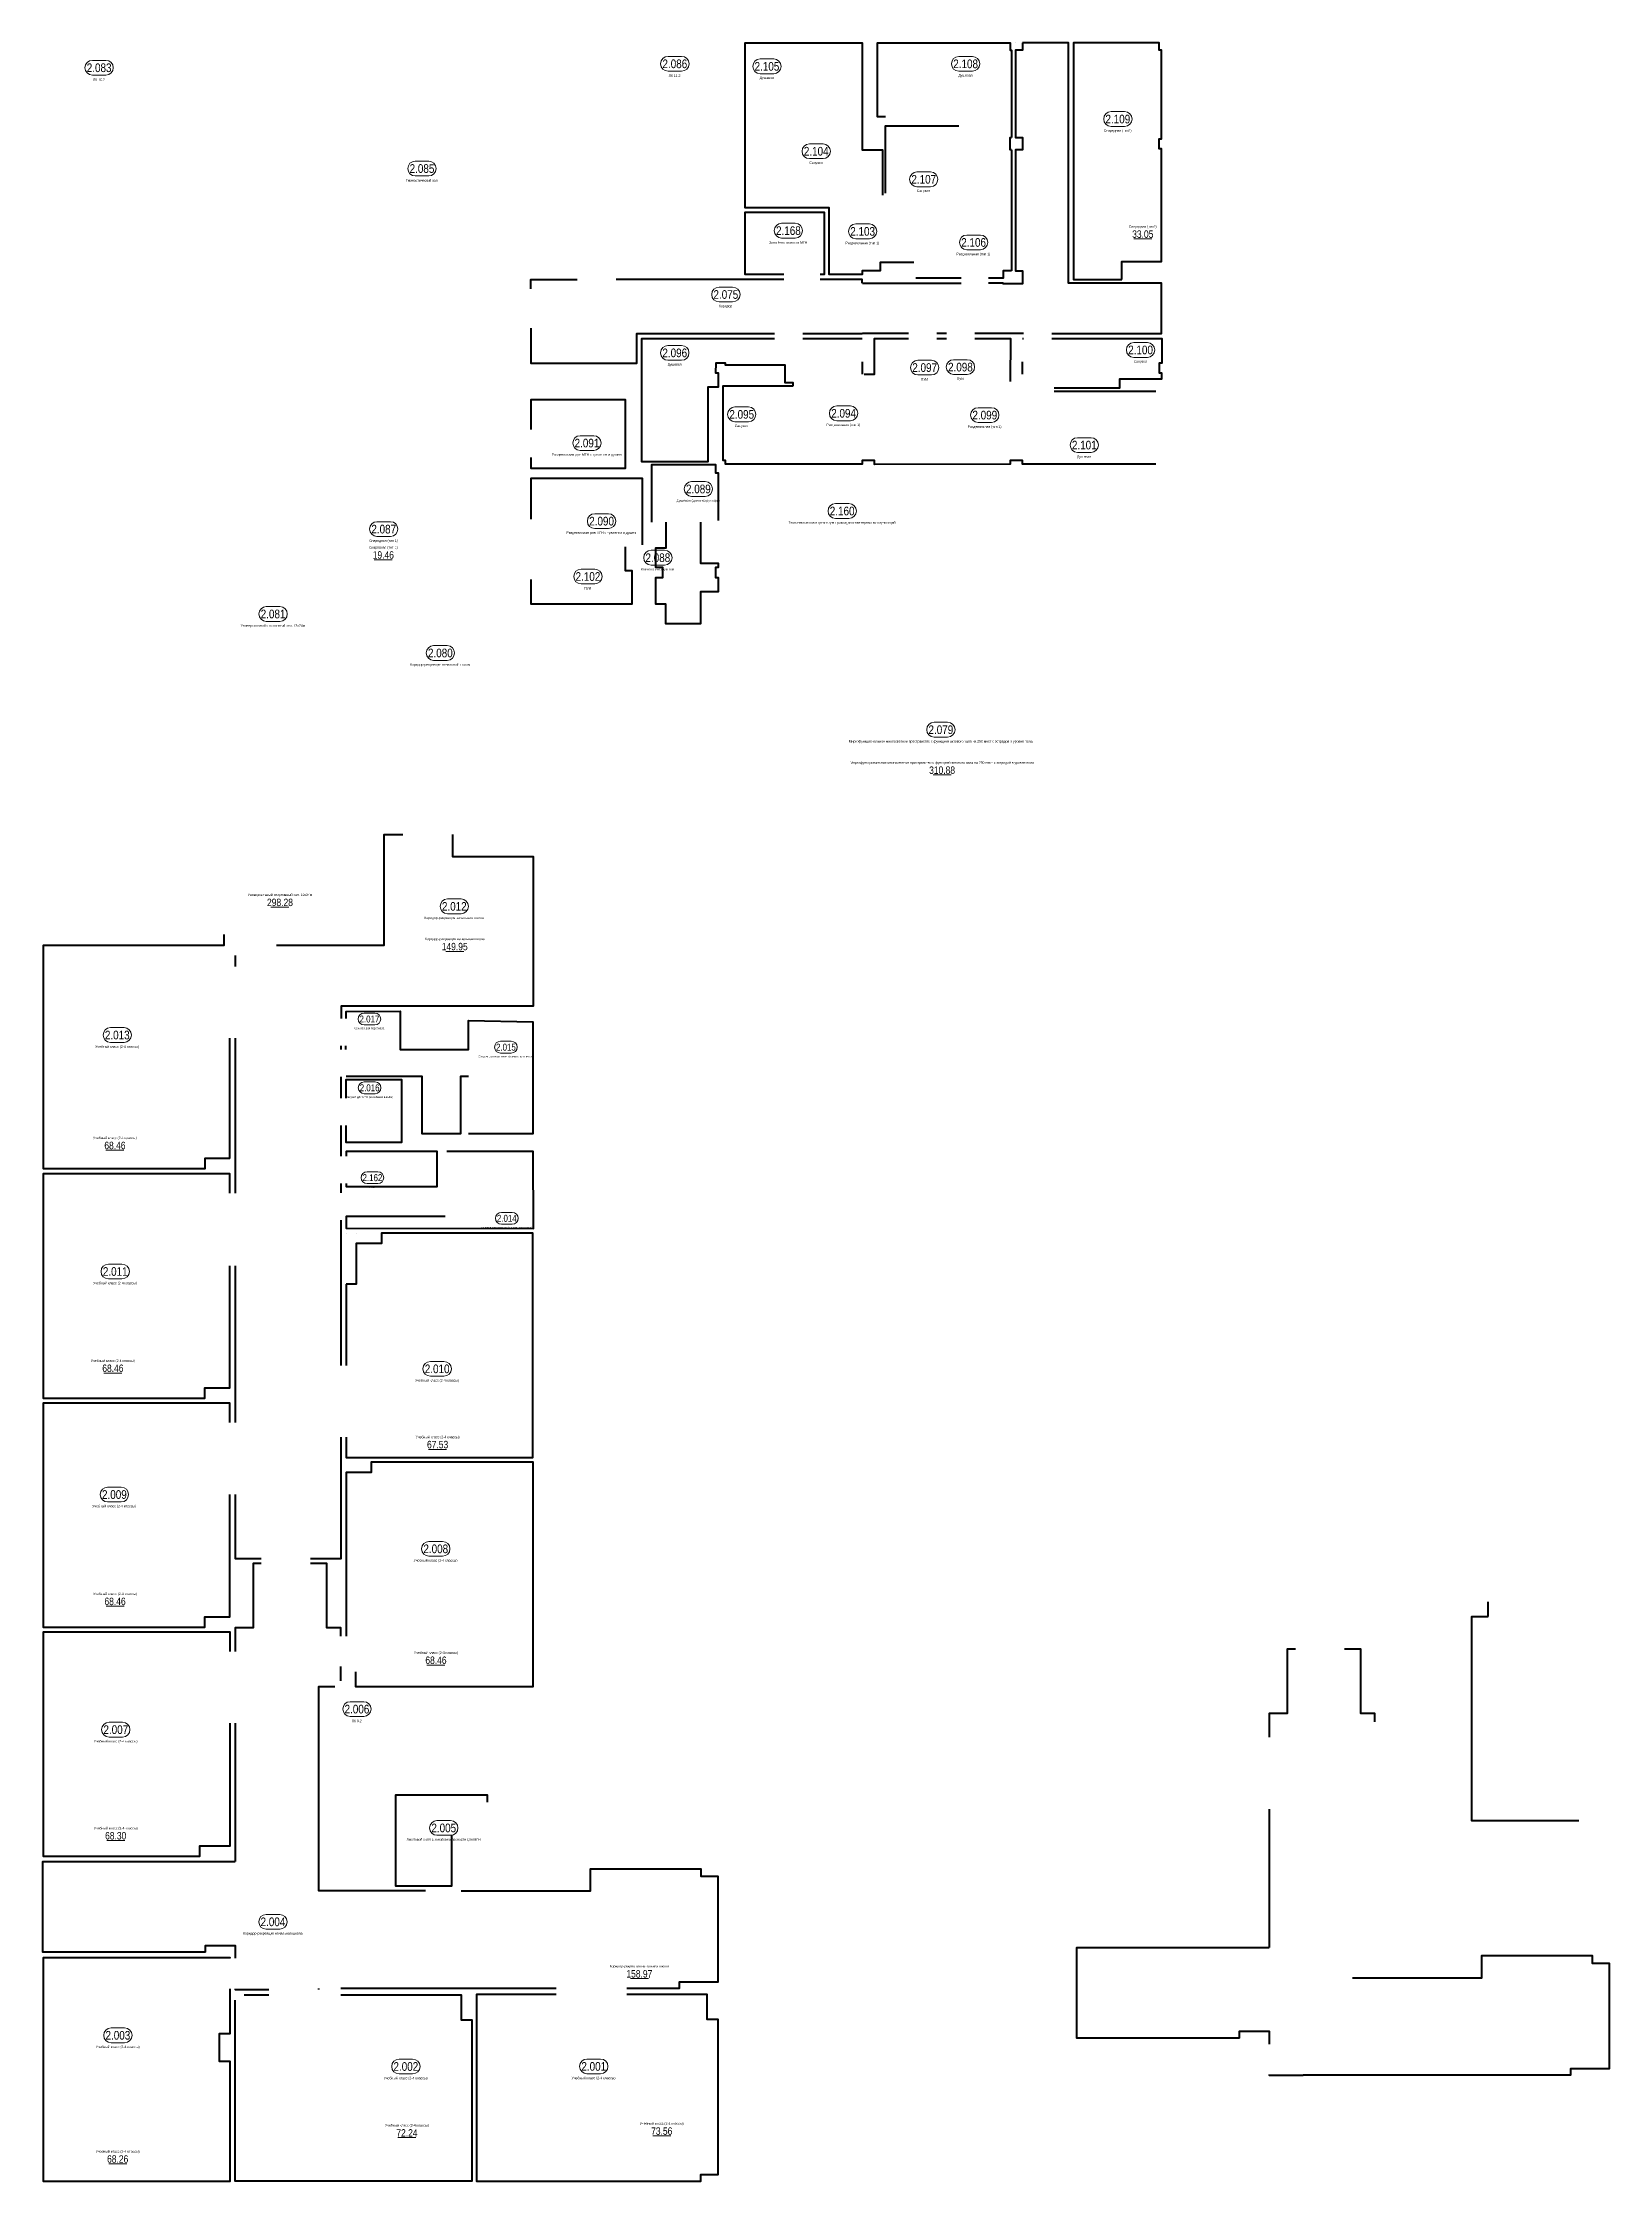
# Model space of a CAD drawing. Header units: millimetres. Extents: x 672974 to 830702, y 136033 to 223984.
# Drawn here: x 672974 to 736532, y 136033 to 222813 of the extents above; entities that cross this region are included whole.
import ezdxf
from ezdxf.enums import TextEntityAlignment as Align

# ---------------------------------------------------------------- set-up
doc = ezdxf.new("R2010")
doc.units = ezdxf.units.MM
doc.layers.get('Defpoints').update_dxf_attribs({"color": 140})
for name, color, linetype, lineweight in [('0) шт стен 2 эт', 150, 'Continuous', 60), ('АР_Area', 5, 'Continuous', 5), ('АР_площадь пом', 5, 'Continuous', 5)]:
    doc.layers.add(name, color=color, linetype=linetype, lineweight=lineweight)
doc.layers.add('A-AREA', color=7, linetype='Continuous', lineweight=15, true_color=0x7f7f7f)
doc.styles.add('style1', font='ARIALN.TTF')

# ---------------------------------------------------------------- blocks, each defined once
blk = doc.blocks.new('MOK-МаркаПом_овал_ареал')
for p, q in [((-2.75, 3), (2.75, 3)), ((-2.75, -3), (2.75, -3))]:
    blk.add_line(p, q)
for centre, radius, start, end in [((-2.75, 0), 3, 90, 270), ((-3.75, 0), 3.5, 0, 0.00095), ((2.75, 0), 3, 270, 90)]:
    blk.add_arc(centre, radius, start, end)
at = {"color": 0, "style": 'style1'}
blk.add_attdef('АР-ПОМЕЩЕНИЕ:НОМЕР', text='', height=3.5, dxfattribs=at).set_placement((0, 0), align=Align.MIDDLE)
at = {"layer": 'Defpoints', "color": 2, "style": 'style1'}
blk.add_attdef('АР-ПОМЕЩЕНИЕ:НАИМЕНОВАНИЕ', text='', height=1, dxfattribs=at).set_placement((-0.09, -4.81), align=Align.MIDDLE)
blk = doc.blocks.new('MOK-МаркаПомещения1')
at = {"layer": 'A-AREA', "color": 0}
blk.add_line((-3.65, -1.94), (3.65, -1.94), dxfattribs=at)
at = {"layer": 'A-AREA', "color": 0, "style": 'style1'}
blk.add_attdef('АР-ПОМЕЩЕНИЕ:ПЛОЩАДЬ', text='', height=3, dxfattribs=at).set_placement((0, 0), align=Align.MIDDLE)
at = {"layer": 'Defpoints', "style": 'style1', "flags": 8}
blk.add_attdef('АР-ПОМЕЩЕНИЕ:НАИМЕНОВАНИЕ', text='', height=1, dxfattribs=at).set_placement((0, 2.96), align=Align.MIDDLE)

msp = doc.modelspace()

# ---------------------------------------------------------------- linework, layer by layer
at = {"layer": '0) шт стен 2 эт'}
for points in [[(708322, 213903), (706954, 213903), (706954, 213563), (706224, 213563), (706224, 213413), (704884, 213413), (704884, 216113), (701474, 216113), (701473, 222813), (706224, 222813), (706224, 218463), (707026, 218463), (707044, 218463), (707044, 216633)], [(707164, 219813), (706844, 219813), (706844, 222813), (712224, 222813), (712224, 222513), (712274, 222513), (712274, 218963)], [(712724, 222813), (712724, 222513), (712440, 222513), (712440, 218963), (712724, 218963), (712724, 218463), (712440, 218463), (712440, 213563), (712724, 213563), (712724, 213035), (711945, 213035), (711945, 213063), (711350, 213063)], [(712440, 222813), (712440, 222813)], [(713918, 211013), (718364, 211013), (718364, 213063), (714594, 213063), (714594, 222813), (712724, 222813)], [(707164, 216713), (707164, 219443), (710144, 219443)], [(712274, 218463), (712224, 218463), (712224, 218963), (712274, 218963)], [(712274, 218463), (712274, 213563)], [(703037, 213413), (701474, 213413), (701474, 215942), (704684, 215942), (704684, 213413), (704513, 213413)], [(712274, 213563), (711945, 213563), (711945, 213263), (711350, 213263)], [(692774, 212829), (692774, 213213), (694653, 213213)], [(703037, 213213), (697074, 213213), (696243, 213213)], [(706224, 213063), (706224, 213213), (704513, 213213)], [(706228, 213063), (710232, 213063)], [(710232, 213263), (708404, 213263)], [(692774, 211234), (692774, 209813), (697074, 209813), (697074, 211013), (702669, 211013)], [(703816, 211013), (706224, 211013)], [(708096, 211013), (706228, 211013)], [(709639, 211013), (709244, 211013)], [(712771, 211013), (710787, 211013)], [(703424, 208893), (703424, 209013), (703094, 209013), (703094, 209733), (700674, 209733), (700674, 209813), (700284, 209813), (700274, 209413), (700374, 209413), (700374, 208833), (699954, 208833), (699954, 205813), (697274, 205813), (697274, 210813), (702669, 210813)], [(703816, 210813), (706224, 210813)], [(706304, 209363), (706724, 209363), (706724, 210813), (708096, 210813)], [(709244, 210813), (709639, 210813)], [(710787, 210813), (712238, 210813), (712224, 209063)], [(712724, 210813), (712771, 210813)], [(713918, 210813), (718374, 210813), (718374, 209813), (718274, 209813), (718274, 209413), (718364, 209413), (718364, 209163), (716664, 209163), (716664, 208795), (714004, 208795)], [(706224, 209863), (706224, 209363)], [(712724, 209363), (712724, 209863)], [(692794, 207122), (692794, 208333), (696604, 208333), (696604, 205533), (692794, 205533), (692794, 205987)], [(718134, 205714), (712724, 205713), (712723, 205863), (712224, 205863), (712224, 205713), (706724, 205701), (706724, 205863), (706224, 205863), (706224, 205713), (700674, 205713), (700674, 205863), (700574, 205863), (700574, 208893), (703424, 208893)], [(714004, 208675), (718134, 208675)], [(697684, 203353), (697684, 205693), (700274, 205693), (700274, 205363), (700374, 205363), (700374, 203433)], [(692794, 203476), (692794, 203724), (692794, 204613), (692794, 205143), (697294, 205143), (697294, 202443)], [(699654, 203353), (699654, 201693), (700374, 201693), (700374, 201513), (700274, 201513), (700274, 201113), (700374, 201113), (700374, 200533), (699654, 200533), (699654, 199275), (699654, 199233), (698254, 199233), (698254, 200033), (697934, 200033), (697854, 200033), (697854, 201113), (698134, 201113), (698134, 201513), (697854, 201513), (697854, 202323), (698274, 202323), (698274, 203353)], [(696604, 202363), (696604, 201393), (696874, 201393), (696874, 200033), (692794, 200033), (692794, 201035)], [(682454, 186188), (685078, 186188), (686819, 186188), (686819, 190688), (687589, 190688)], [(689594, 190688), (689594, 189788), (692874, 189788), (692874, 186188), (692874, 183723), (685078, 183723), (685078, 183214)], [(680564, 177533), (679544, 177533), (679544, 177113), (673007, 177113), (673007, 186188), (680330, 186188), (680330, 186623)], [(680784, 185768), (680784, 185334)], [(685278, 183214), (685279, 183503), (687474, 183513), (687474, 181963), (690244, 181963), (690244, 183143), (692854, 183076), (692854, 178533), (690244, 178533)], [(680564, 177533), (680564, 182421)], [(680784, 182421), (680784, 176126)], [(685078, 181958), (685078, 182109)], [(685275, 181958), (685274, 182073), (685274, 182109)], [(685078, 179979), (685078, 180854)], [(690244, 180863), (689924, 180863), (689924, 178533), (688364, 178533), (688364, 180863), (685284, 180863)], [(685284, 179979), (685284, 180743), (687524, 180743), (687524, 178183), (685284, 178183), (685284, 178874)], [(685078, 177626), (685078, 178874)], [(685284, 176521), (685284, 176403), (688974, 176403), (688974, 177823), (685284, 177823), (685284, 177626)], [(689307, 175178), (685285, 175178), (685284, 175032), (685284, 174713), (692891, 174694), (692874, 177823), (689374, 177823)], [(680564, 176126), (680564, 176913), (672994, 176913), (672994, 167813), (679544, 167813), (679544, 168233), (680564, 168233), (680564, 173176)], [(685078, 176137), (685078, 176521)], [(685078, 169138), (685078, 175032)], [(685284, 174513), (685284, 174513)], [(685284, 166222), (685284, 165403), (692854, 165403), (692854, 174513), (686714, 174513), (686714, 174093), (685694, 174093), (685694, 172433), (685284, 172433)], [(685694, 174513), (685694, 174513)], [(680784, 173176), (680784, 166818)], [(685284, 172433), (685284, 169138)], [(680564, 166818), (680564, 167613), (672994, 167613), (672994, 158513), (679544, 158513), (679544, 158933), (680564, 158933), (680564, 163902)], [(683835, 161303), (685078, 161303), (685078, 166222)], [(685659, 156700), (685659, 156113), (692874, 156113), (692874, 165213), (686304, 165213), (686304, 164793), (685284, 164793), (685284, 158155)], [(680784, 163902), (680784, 161303), (681839, 161303)], [(681839, 161103), (681504, 161103), (681504, 158493), (680774, 158493), (680774, 157534)], [(685064, 158155), (685064, 158493), (684494, 158493), (684494, 161103), (683835, 161103)], [(735292, 150653), (730963, 150653), (730963, 158953), (731613, 158953)], [(731613, 158953), (731613, 159539)], [(680574, 157534), (680574, 158313), (672994, 158313), (672994, 149223), (679344, 149223), (679344, 149643), (680574, 149643), (680574, 154617)], [(723797, 157621), (723462, 157621), (723462, 155011), (722732, 155011), (722732, 154052)], [(727022, 154673), (727022, 155011), (726452, 155011), (726452, 157621), (725793, 157621)], [(685064, 156333), (685064, 156920)], [(688503, 147813), (684174, 147813), (684174, 156113), (684824, 156113)], [(680774, 154617), (680774, 149003)], [(689563, 150063), (689563, 148001), (688503, 148001), (687294, 148001), (687294, 151713), (691006, 151713), (691006, 151413)], [(722732, 151135), (722732, 145521)], [(679574, 145323), (672974, 145323), (672974, 149003), (680774, 149003)], [(689946, 147813), (695194, 147813), (695194, 148713), (699674, 148713), (699674, 148413), (700364, 148413), (700364, 147813), (700364, 144113), (698794, 144113), (698794, 143856), (696675, 143856)], [(680574, 145084), (680574, 145103), (672994, 145103), (672994, 136033), (680574, 136033), (680574, 140893), (680144, 140893), (680144, 142033), (680574, 142033), (680574, 143841)], [(679574, 145323), (679574, 145603), (680774, 145603), (680774, 145323)], [(680774, 145603), (680774, 145084)], [(680774, 145323), (680774, 145323)], [(721532, 141841), (714932, 141841), (714932, 145521), (722732, 145521)], [(726114, 144289), (731361, 144289), (731361, 145189), (735841, 145189), (735841, 144889), (736532, 144889), (736532, 144289), (736532, 140589), (734962, 140589), (734962, 140331), (732843, 140331)], [(680774, 143841), (680774, 143813), (682150, 143813)], [(685067, 143603), (689954, 143603), (689954, 142583), (690376, 142583), (690376, 136033), (680774, 136033), (680774, 143383)], [(681144, 143603), (682150, 143603)], [(684174, 143813), (684174, 143856)], [(693801, 143856), (685067, 143856)], [(693801, 143613), (690574, 143613), (690574, 136033), (699674, 136033), (699674, 136313), (700374, 136313), (700374, 142593), (699934, 142593), (699934, 143613), (696675, 143613)], [(721532, 141841), (721532, 142121), (722732, 142121), (722732, 141841)], [(722732, 142121), (722732, 141602)], [(722732, 141841), (722732, 141841)], [(722732, 140359), (722732, 140331), (724108, 140331)], [(732843, 140331), (724108, 140331)]]:
    msp.add_lwpolyline(points, dxfattribs=at)
msp.add_lwpolyline([(716754, 213213), (716754, 213933), (718364, 213933), (718364, 218513), (718274, 218513), (718274, 218913), (718364, 218913), (718364, 222513), (718274, 222513), (718274, 222813), (714794, 222813), (714794, 213213)], close=True, dxfattribs=at)

# ---------------------------------------------------------------- block references
at = {"layer": 'АР_Area', "color": 18, "linetype": 'Continuous', "lineweight": 15, "true_color": 0x000000}
for p, xscale, yscale, zscale, values in [((698619, 221960), 100, 100, 100, {'АР-ПОМЕЩЕНИЕ:НОМЕР': '2.086', 'АР-ПОМЕЩЕНИЕ:НАИМЕНОВАНИЕ': 'ЛК 11.2'}), ((702356, 221857), 100, 100, 100, {'АР-ПОМЕЩЕНИЕ:НОМЕР': '2.105', 'АР-ПОМЕЩЕНИЕ:НАИМЕНОВАНИЕ': 'Душевая'}), ((710418, 221958), 100, 100, 100, {'АР-ПОМЕЩЕНИЕ:НОМЕР': '2.108', 'АР-ПОМЕЩЕНИЕ:НАИМЕНОВАНИЕ': 'Душевая'}), ((675261, 221800), 100, 100, 100, {'АР-ПОМЕЩЕНИЕ:НОМЕР': '2.083', 'АР-ПОМЕЩЕНИЕ:НАИМЕНОВАНИЕ': 'ЛК 10.2'}), ((716594, 219718), 100, 100, 100, {'АР-ПОМЕЩЕНИЕ:НОМЕР': '2.109', 'АР-ПОМЕЩЕНИЕ:НАИМЕНОВАНИЕ': 'Снарядная (тип2)'}), ((704356, 218411), 100, 100, 100, {'АР-ПОМЕЩЕНИЕ:НОМЕР': '2.104', 'АР-ПОМЕЩЕНИЕ:НАИМЕНОВАНИЕ': 'Санузел'}), ((688360, 217709), 100, 100, 100, {'АР-ПОМЕЩЕНИЕ:НОМЕР': '2.085', 'АР-ПОМЕЩЕНИЕ:НАИМЕНОВАНИЕ': 'Гимнастический зал'}), ((708718, 217273), 100, 100, 100, {'АР-ПОМЕЩЕНИЕ:НОМЕР': '2.107', 'АР-ПОМЕЩЕНИЕ:НАИМЕНОВАНИЕ': 'Санузел'}), ((703227, 215190), 100, 100, 100, {'АР-ПОМЕЩЕНИЕ:НОМЕР': '2.168', 'АР-ПОМЕЩЕНИЕ:НАИМЕНОВАНИЕ': 'Зона безопасности МГН'}), ((706239, 215159), 100, 100, 100, {'АР-ПОМЕЩЕНИЕ:НОМЕР': '2.103', 'АР-ПОМЕЩЕНИЕ:НАИМЕНОВАНИЕ': 'Раздевальная (тип 1)'}), ((710741, 214711), 100, 100, 100, {'АР-ПОМЕЩЕНИЕ:НОМЕР': '2.106', 'АР-ПОМЕЩЕНИЕ:НАИМЕНОВАНИЕ': 'Раздевальная (тип 1)'}), ((700689, 212598), 100, 100, 100, {'АР-ПОМЕЩЕНИЕ:НОМЕР': '2.075', 'АР-ПОМЕЩЕНИЕ:НАИМЕНОВАНИЕ': 'Коридор'}), ((698616, 210229), 100, 100, 100, {'АР-ПОМЕЩЕНИЕ:НОМЕР': '2.096', 'АР-ПОМЕЩЕНИЕ:НАИМЕНОВАНИЕ': 'Душевая'}), ((717516, 210348), 100, 100, 100, {'АР-ПОМЕЩЕНИЕ:НОМЕР': '2.100', 'АР-ПОМЕЩЕНИЕ:НАИМЕНОВАНИЕ': 'Санузел'}), ((708756, 209633), 100, 100, 100, {'АР-ПОМЕЩЕНИЕ:НОМЕР': '2.097', 'АР-ПОМЕЩЕНИЕ:НАИМЕНОВАНИЕ': 'ПУИ'}), ((710207, 209652), 100, 100, 100, {'АР-ПОМЕЩЕНИЕ:НОМЕР': '2.098', 'АР-ПОМЕЩЕНИЕ:НАИМЕНОВАНИЕ': 'ПУИ'}), ((701333, 207733), 100, 100, 100, {'АР-ПОМЕЩЕНИЕ:НОМЕР': '2.095', 'АР-ПОМЕЩЕНИЕ:НАИМЕНОВАНИЕ': 'Санузел'}), ((705466, 207777), 100, 100, 100, {'АР-ПОМЕЩЕНИЕ:НОМЕР': '2.094', 'АР-ПОМЕЩЕНИЕ:НАИМЕНОВАНИЕ': 'Раздевальная (тип 1)'}), ((711196, 207705), 100, 100, 100, {'АР-ПОМЕЩЕНИЕ:НОМЕР': '2.099', 'АР-ПОМЕЩЕНИЕ:НАИМЕНОВАНИЕ': 'Раздевальная (тип 1)'}), ((695054, 206569), 100, 100, 100, {'АР-ПОМЕЩЕНИЕ:НОМЕР': '2.091', 'АР-ПОМЕЩЕНИЕ:НАИМЕНОВАНИЕ': 'Раздевальная для МГН с туалетом и душем'}), ((715232, 206487), 100, 100, 100, {'АР-ПОМЕЩЕНИЕ:НОМЕР': '2.101', 'АР-ПОМЕЩЕНИЕ:НАИМЕНОВАНИЕ': 'Душевая'}), ((699574, 204707), 100, 100, 100, {'АР-ПОМЕЩЕНИЕ:НОМЕР': '2.089', 'АР-ПОМЕЩЕНИЕ:НАИМЕНОВАНИЕ': 'Душевая (для инструктора)'}), ((705409, 203812), 100, 100, 100, {'АР-ПОМЕЩЕНИЕ:НОМЕР': '2.160', 'АР-ПОМЕЩЕНИЕ:НАИМЕНОВАНИЕ': 'Техническое помещение для прокладки инженерных коммуникаций'}), ((686807, 203078), 100, 100, 100, {'АР-ПОМЕЩЕНИЕ:НОМЕР': '2.087', 'АР-ПОМЕЩЕНИЕ:НАИМЕНОВАНИЕ': 'Снарядная (тип 1)'}), ((695647, 203401), 100, 100, 100, {'АР-ПОМЕЩЕНИЕ:НОМЕР': '2.090', 'АР-ПОМЕЩЕНИЕ:НАИМЕНОВАНИЕ': 'Раздевальная для МГН с туалетом и душем'}), ((697930, 201917), 100, 100, 100, {'АР-ПОМЕЩЕНИЕ:НОМЕР': '2.088', 'АР-ПОМЕЩЕНИЕ:НАИМЕНОВАНИЕ': 'Комната инструктора'}), ((695093, 201154), 100, 100, 100, {'АР-ПОМЕЩЕНИЕ:НОМЕР': '2.102', 'АР-ПОМЕЩЕНИЕ:НАИМЕНОВАНИЕ': 'ПУИ'}), ((682318, 199634), 100, 100, 100, {'АР-ПОМЕЩЕНИЕ:НОМЕР': '2.081', 'АР-ПОМЕЩЕНИЕ:НАИМЕНОВАНИЕ': 'Универсальный спортивный зал. 12х24м'}), ((689105, 198051), 100, 100, 100, {'АР-ПОМЕЩЕНИЕ:НОМЕР': '2.080', 'АР-ПОМЕЩЕНИЕ:НАИМЕНОВАНИЕ': 'Коридор-рекреация начальной школы'}), ((709413, 194937), 100, 100, 100, {'АР-ПОМЕЩЕНИЕ:НОМЕР': '2.079', 'АР-ПОМЕЩЕНИЕ:НАИМЕНОВАНИЕ': 'Мнргофункциональное многосветное пространство с функцией актового зала на 250 мест с эстрадой в уровне пола'}), ((689671, 187768), 100, 100, 100, {'АР-ПОМЕЩЕНИЕ:НОМЕР': '2.012', 'АР-ПОМЕЩЕНИЕ:НАИМЕНОВАНИЕ': 'Коридор-рекреация начальная школа'}), ((686228, 183196), 80, 80, 80, {'АР-ПОМЕЩЕНИЕ:НОМЕР': '2.017', 'АР-ПОМЕЩЕНИЕ:НАИМЕНОВАНИЕ': 'Санузел для персонала'}), ((675996, 182547), 100, 100, 100, {'АР-ПОМЕЩЕНИЕ:НОМЕР': '2.013', 'АР-ПОМЕЩЕНИЕ:НАИМЕНОВАНИЕ': 'Учебный класс (2-4 классы)'}), ((691765, 182054), 80, 80, 80, {'АР-ПОМЕЩЕНИЕ:НОМЕР': '2.015', 'АР-ПОМЕЩЕНИЕ:НАИМЕНОВАНИЕ': 'Санузел для мальчиков (начальная школа)'}), ((686236, 180406), 80, 80, 80, {'АР-ПОМЕЩЕНИЕ:НОМЕР': '2.016', 'АР-ПОМЕЩЕНИЕ:НАИМЕНОВАНИЕ': 'санузел для МГН (начальная школа)'}), ((686350, 176758), 80, 80, 80, {'АР-ПОМЕЩЕНИЕ:НОМЕР': '2.162', 'АР-ПОМЕЩЕНИЕ:НАИМЕНОВАНИЕ': 'ПУИ'}), ((691801, 175109), 80, 80, 80, {'АР-ПОМЕЩЕНИЕ:НОМЕР': '2.014', 'АР-ПОМЕЩЕНИЕ:НАИМЕНОВАНИЕ': 'санузел для девочек (начальная школа)'}), ((675913, 172951), 100, 100, 100, {'АР-ПОМЕЩЕНИЕ:НОМЕР': '2.011', 'АР-ПОМЕЩЕНИЕ:НАИМЕНОВАНИЕ': 'Учебный класс (2-4 классы)'}), ((688976, 169001), 100, 100, 100, {'АР-ПОМЕЩЕНИЕ:НОМЕР': '2.010', 'АР-ПОМЕЩЕНИЕ:НАИМЕНОВАНИЕ': 'Учебный класс (2-4 классы)'}), ((675879, 163900), 100, 100, 100, {'АР-ПОМЕЩЕНИЕ:НОМЕР': '2.009', 'АР-ПОМЕЩЕНИЕ:НАИМЕНОВАНИЕ': 'Учебный класс (2-4 классы)'}), ((688919, 161696), 100, 100, 100, {'АР-ПОМЕЩЕНИЕ:НОМЕР': '2.008', 'АР-ПОМЕЩЕНИЕ:НАИМЕНОВАНИЕ': 'Учебный класс (2-4 классы)'}), ((685721, 155193), 100, 100, 100, {'АР-ПОМЕЩЕНИЕ:НОМЕР': '2.006', 'АР-ПОМЕЩЕНИЕ:НАИМЕНОВАНИЕ': 'ЛК 9.2'}), ((675937, 154359), 100, 100, 100, {'АР-ПОМЕЩЕНИЕ:НОМЕР': '2.007', 'АР-ПОМЕЩЕНИЕ:НАИМЕНОВАНИЕ': 'Учебный класс (2-4 классы)'}), ((689243, 150371), 100, 100, 100, {'АР-ПОМЕЩЕНИЕ:НОМЕР': '2.005', 'АР-ПОМЕЩЕНИЕ:НАИМЕНОВАНИЕ': 'Лифтовой холл с зоной безопасности для МГН'}), ((682313, 146560), 100, 100, 100, {'АР-ПОМЕЩЕНИЕ:НОМЕР': '2.004', 'АР-ПОМЕЩЕНИЕ:НАИМЕНОВАНИЕ': 'Коридор-рекреация начальная школа'}), ((676021, 141955), 100, 100, 100, {'АР-ПОМЕЩЕНИЕ:НОМЕР': '2.003', 'АР-ПОМЕЩЕНИЕ:НАИМЕНОВАНИЕ': 'Учебный класс (2-4 классы)'}), ((687705, 140689), 100, 100, 100, {'АР-ПОМЕЩЕНИЕ:НОМЕР': '2.002', 'АР-ПОМЕЩЕНИЕ:НАИМЕНОВАНИЕ': 'Учебный класс (2-4 классы)'}), ((695329, 140693), 100, 100, 100, {'АР-ПОМЕЩЕНИЕ:НОМЕР': '2.001', 'АР-ПОМЕЩЕНИЕ:НАИМЕНОВАНИЕ': 'Учебный класс (2-4 классы)'})]:
    msp.add_blockref('MOK-МаркаПом_овал_ареал', p, dxfattribs=dict(at, xscale=xscale, yscale=yscale, zscale=zscale)).add_auto_attribs(values)
at = {"layer": 'АР_площадь пом', "color": 18, "linetype": 'Continuous', "lineweight": 15, "true_color": 0x000000}
ref = msp.add_blockref('MOK-МаркаПомещения1', (717605, 215048), dxfattribs=dict(at, xscale=100, yscale=100, zscale=100))
ref.add_attrib('АР-ПОМЕЩЕНИЕ:НАИМЕНОВАНИЕ', 'Снарядная (тип2)', dxfattribs={"layer": 'Defpoints', "height": 100, "style": 'style1'}).set_placement((717605, 215343), align=Align.MIDDLE)
ref.add_attrib('АР-ПОМЕЩЕНИЕ:ПЛОЩАДЬ', '33.05', dxfattribs={"layer": 'A-AREA', "color": 0, "height": 300, "style": 'style1'}).set_placement((717605, 215048), align=Align.MIDDLE)
ref = msp.add_blockref('MOK-МаркаПомещения1', (686791, 202029), dxfattribs=dict(at, xscale=100, yscale=100, zscale=100))
ref.add_attrib('АР-ПОМЕЩЕНИЕ:НАИМЕНОВАНИЕ', 'Снарядная (тип 1)', dxfattribs={"layer": 'Defpoints', "height": 100, "style": 'style1'}).set_placement((686791, 202324), align=Align.MIDDLE)
ref.add_attrib('АР-ПОМЕЩЕНИЕ:ПЛОЩАДЬ', '19.46', dxfattribs={"layer": 'A-AREA', "color": 0, "height": 300, "style": 'style1'}).set_placement((686791, 202029), align=Align.MIDDLE)
ref = msp.add_blockref('MOK-МаркаПомещения1', (709463, 193295), dxfattribs=dict(at, xscale=100, yscale=100, zscale=100))
ref.add_attrib('АР-ПОМЕЩЕНИЕ:НАИМЕНОВАНИЕ', 'Мнргофункциональное многосветное пространство с функцией актового зала на 250 мест с эстрадой в уровне пола', dxfattribs={"layer": 'Defpoints', "height": 100, "style": 'style1'}).set_placement((709463, 193591), align=Align.MIDDLE)
ref.add_attrib('АР-ПОМЕЩЕНИЕ:ПЛОЩАДЬ', '310.88', dxfattribs={"layer": 'A-AREA', "color": 0, "height": 300, "style": 'style1'}).set_placement((709463, 193295), align=Align.MIDDLE)
ref = msp.add_blockref('MOK-МаркаПомещения1', (682598, 187930), dxfattribs=dict(at, xscale=100, yscale=100, zscale=100))
ref.add_attrib('АР-ПОМЕЩЕНИЕ:НАИМЕНОВАНИЕ', 'Универсальный спортивный зал. 12х24м', dxfattribs={"layer": 'Defpoints', "height": 100, "style": 'style1'}).set_placement((682598, 188226), align=Align.MIDDLE)
ref.add_attrib('АР-ПОМЕЩЕНИЕ:ПЛОЩАДЬ', '298.28', dxfattribs={"layer": 'A-AREA', "color": 0, "height": 300, "style": 'style1'}).set_placement((682598, 187930), align=Align.MIDDLE)
ref = msp.add_blockref('MOK-МаркаПомещения1', (689688, 186137), dxfattribs=dict(at, xscale=100, yscale=100, zscale=100))
ref.add_attrib('АР-ПОМЕЩЕНИЕ:НАИМЕНОВАНИЕ', 'Коридор-рекреация начальная школа', dxfattribs={"layer": 'Defpoints', "height": 100, "style": 'style1'}).set_placement((689688, 186432), align=Align.MIDDLE)
ref.add_attrib('АР-ПОМЕЩЕНИЕ:ПЛОЩАДЬ', '149.95', dxfattribs={"layer": 'A-AREA', "color": 0, "height": 300, "style": 'style1'}).set_placement((689688, 186137), align=Align.MIDDLE)
ref = msp.add_blockref('MOK-МаркаПомещения1', (675901, 178065), dxfattribs=dict(at, xscale=100, yscale=100, zscale=100))
ref.add_attrib('АР-ПОМЕЩЕНИЕ:НАИМЕНОВАНИЕ', 'Учебный класс (2-4 классы)', dxfattribs={"layer": 'Defpoints', "height": 100, "style": 'style1'}).set_placement((675901, 178361), align=Align.MIDDLE)
ref.add_attrib('АР-ПОМЕЩЕНИЕ:ПЛОЩАДЬ', '68.46', dxfattribs={"layer": 'A-AREA', "color": 0, "height": 300, "style": 'style1'}).set_placement((675901, 178065), align=Align.MIDDLE)
ref = msp.add_blockref('MOK-МаркаПомещения1', (675818, 169024), dxfattribs=dict(at, xscale=100, yscale=100, zscale=100))
ref.add_attrib('АР-ПОМЕЩЕНИЕ:НАИМЕНОВАНИЕ', 'Учебный класс (2-4 классы)', dxfattribs={"layer": 'Defpoints', "height": 100, "style": 'style1'}).set_placement((675818, 169319), align=Align.MIDDLE)
ref.add_attrib('АР-ПОМЕЩЕНИЕ:ПЛОЩАДЬ', '68.46', dxfattribs={"layer": 'A-AREA', "color": 0, "height": 300, "style": 'style1'}).set_placement((675818, 169024), align=Align.MIDDLE)
ref = msp.add_blockref('MOK-МаркаПомещения1', (688994, 165928), dxfattribs=dict(at, xscale=100, yscale=100, zscale=100))
ref.add_attrib('АР-ПОМЕЩЕНИЕ:НАИМЕНОВАНИЕ', 'Учебный класс (2-4 классы)', dxfattribs={"layer": 'Defpoints', "height": 100, "style": 'style1'}).set_placement((688994, 166223), align=Align.MIDDLE)
ref.add_attrib('АР-ПОМЕЩЕНИЕ:ПЛОЩАДЬ', '67.53', dxfattribs={"layer": 'A-AREA', "color": 0, "height": 300, "style": 'style1'}).set_placement((688994, 165928), align=Align.MIDDLE)
ref = msp.add_blockref('MOK-МаркаПомещения1', (675906, 159563), dxfattribs=dict(at, xscale=100, yscale=100, zscale=100))
ref.add_attrib('АР-ПОМЕЩЕНИЕ:НАИМЕНОВАНИЕ', 'Учебный класс (2-4 классы)', dxfattribs={"layer": 'Defpoints', "height": 100, "style": 'style1'}).set_placement((675906, 159858), align=Align.MIDDLE)
ref.add_attrib('АР-ПОМЕЩЕНИЕ:ПЛОЩАДЬ', '68.46', dxfattribs={"layer": 'A-AREA', "color": 0, "height": 300, "style": 'style1'}).set_placement((675906, 159563), align=Align.MIDDLE)
ref = msp.add_blockref('MOK-МаркаПомещения1', (688927, 157176), dxfattribs=dict(at, xscale=100, yscale=100, zscale=100))
ref.add_attrib('АР-ПОМЕЩЕНИЕ:НАИМЕНОВАНИЕ', 'Учебный класс (2-4 классы)', dxfattribs={"layer": 'Defpoints', "height": 100, "style": 'style1'}).set_placement((688927, 157472), align=Align.MIDDLE)
ref.add_attrib('АР-ПОМЕЩЕНИЕ:ПЛОЩАДЬ', '68.46', dxfattribs={"layer": 'A-AREA', "color": 0, "height": 300, "style": 'style1'}).set_placement((688927, 157176), align=Align.MIDDLE)
ref = msp.add_blockref('MOK-МаркаПомещения1', (675933, 150053), dxfattribs=dict(at, xscale=100, yscale=100, zscale=100))
ref.add_attrib('АР-ПОМЕЩЕНИЕ:НАИМЕНОВАНИЕ', 'Учебный класс (2-4 классы)', dxfattribs={"layer": 'Defpoints', "height": 100, "style": 'style1'}).set_placement((675933, 150349), align=Align.MIDDLE)
ref.add_attrib('АР-ПОМЕЩЕНИЕ:ПЛОЩАДЬ', '68.30', dxfattribs={"layer": 'A-AREA', "color": 0, "height": 300, "style": 'style1'}).set_placement((675933, 150053), align=Align.MIDDLE)
ref = msp.add_blockref('MOK-МаркаПомещения1', (697180, 144450), dxfattribs=dict(at, xscale=100, yscale=100, zscale=100))
ref.add_attrib('АР-ПОМЕЩЕНИЕ:НАИМЕНОВАНИЕ', 'Коридор-рекреация начальная школа', dxfattribs={"layer": 'Defpoints', "height": 100, "style": 'style1'}).set_placement((697180, 144745), align=Align.MIDDLE)
ref.add_attrib('АР-ПОМЕЩЕНИЕ:ПЛОЩАДЬ', '158.97', dxfattribs={"layer": 'A-AREA', "color": 0, "height": 300, "style": 'style1'}).set_placement((697180, 144450), align=Align.MIDDLE)
ref = msp.add_blockref('MOK-МаркаПомещения1', (687750, 137997), dxfattribs=dict(at, xscale=100, yscale=100, zscale=100))
ref.add_attrib('АР-ПОМЕЩЕНИЕ:НАИМЕНОВАНИЕ', 'Учебный класс (2-4 классы)', dxfattribs={"layer": 'Defpoints', "height": 100, "style": 'style1'}).set_placement((687750, 138293), align=Align.MIDDLE)
ref.add_attrib('АР-ПОМЕЩЕНИЕ:ПЛОЩАДЬ', '72.24', dxfattribs={"layer": 'A-AREA', "color": 0, "height": 300, "style": 'style1'}).set_placement((687750, 137997), align=Align.MIDDLE)
ref = msp.add_blockref('MOK-МаркаПомещения1', (698088, 138069), dxfattribs=dict(at, xscale=100, yscale=100, zscale=100))
ref.add_attrib('АР-ПОМЕЩЕНИЕ:НАИМЕНОВАНИЕ', 'Учебный класс (2-4 классы)', dxfattribs={"layer": 'Defpoints', "height": 100, "style": 'style1'}).set_placement((698088, 138365), align=Align.MIDDLE)
ref.add_attrib('АР-ПОМЕЩЕНИЕ:ПЛОЩАДЬ', '73.56', dxfattribs={"layer": 'A-AREA', "color": 0, "height": 300, "style": 'style1'}).set_placement((698088, 138069), align=Align.MIDDLE)
ref = msp.add_blockref('MOK-МаркаПомещения1', (676013, 136935), dxfattribs=dict(at, xscale=100, yscale=100, zscale=100))
ref.add_attrib('АР-ПОМЕЩЕНИЕ:НАИМЕНОВАНИЕ', 'Учебный класс (2-4 классы)', dxfattribs={"layer": 'Defpoints', "height": 100, "style": 'style1'}).set_placement((676013, 137230), align=Align.MIDDLE)
ref.add_attrib('АР-ПОМЕЩЕНИЕ:ПЛОЩАДЬ', '68.26', dxfattribs={"layer": 'A-AREA', "color": 0, "height": 300, "style": 'style1'}).set_placement((676013, 136935), align=Align.MIDDLE)

doc.saveas('drawing.dxf')
